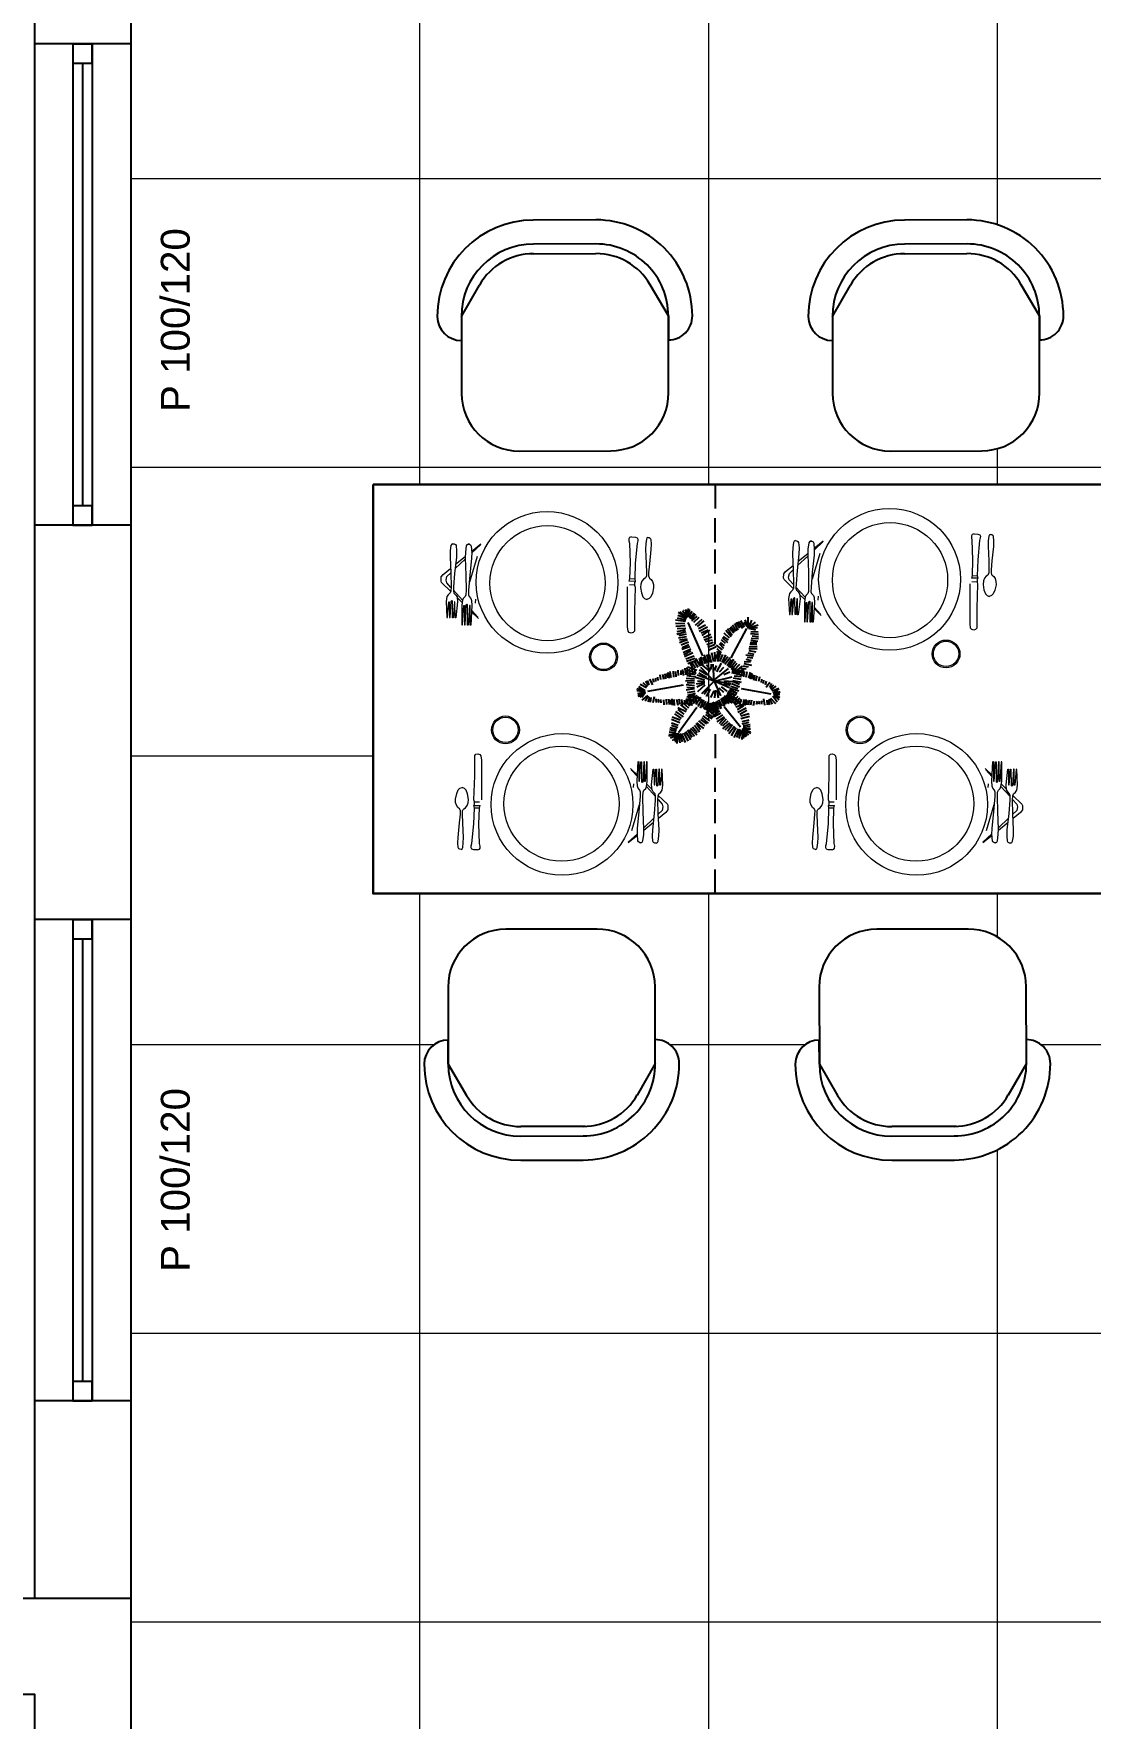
# Model space of a CAD drawing. Header units: millimetres. Extents: x 2497 to 4392, y 822 to 3100.
# Drawn here: x 3771.8 to 3991.3, y 1521.7 to 1871.9 of the extents above; entities that cross this region are included whole.
import ezdxf

# ---------------------------------------------------------------- set-up
doc = ezdxf.new("R2010")
doc.units = ezdxf.units.MM
doc.layers.add('6', color=6, linetype='Continuous')
doc.layers.add('LH', color=3, linetype='Continuous')
doc.styles.get("Standard").update_dxf_attribs({"font": 'arial.ttf'})

# ---------------------------------------------------------------- blocks, each defined once
blk = doc.blocks.new('A$C0CF827CB')
at = {"lineweight": 20}
for p, q in [((-5.12, 25), (-5.16, 23.69)), ((-4.96, 26.05), (-5.12, 25)), ((-4.82, 26.31), (-4.96, 26.05)), ((-4.55, 26.43), (-4.82, 26.31)), ((-4.55, 26.43), (-4.29, 26.42)), ((-4.29, 26.42), (-4.03, 26.28)), ((-4.03, 26.28), (-3.91, 26.02)), ((-3.91, 26.02), (-3.81, 24.96)), ((-3.81, 24.96), (-3.85, 23.65)), ((-1.98, 24.64), (-2.01, 23.46)), ((-1.81, 25.95), (-1.98, 24.64)), ((-1.67, 26.21), (-1.81, 25.95)), ((-1.4, 26.34), (-1.67, 26.21)), ((-1.14, 26.33), (-1.4, 26.34)), ((-1.4, 26.34), (-1.14, 26.33)), ((-1.14, 26.33), (-0.88, 26.19)), ((-0.88, 26.19), (-0.76, 25.92)), ((-0.76, 25.92), (-0.66, 24.6)), ((-0.66, 24.6), (-0.7, 23.42)), ((32.01, 27.45), (32, 27.05)), ((32, 27.05), (32.11, 26.52)), ((32.15, 27.7), (32.01, 27.45)), ((32.11, 26.52), (32.25, 22.44)), ((32.55, 27.82), (32.15, 27.7)), ((32.55, 27.82), (33.34, 27.8)), ((33.69, 26.47), (33.3, 22.41)), ((33.34, 27.8), (33.73, 27.66)), ((33.84, 27), (33.69, 26.47)), ((33.73, 27.66), (33.85, 27.39)), ((33.85, 27.39), (33.84, 27)), ((35.49, 26.38), (35.47, 25.26)), ((35.47, 25.26), (35.6, 22.26)), ((35.62, 27.35), (35.49, 26.38)), ((35.74, 27.62), (35.62, 27.35)), ((35.96, 27.72), (35.74, 27.62)), ((35.96, 27.72), (36.22, 27.71)), ((36.22, 27.71), (36.44, 27.6)), ((36.57, 25.23), (36.26, 22.24)), ((36.44, 27.6), (36.55, 27.33)), ((36.55, 27.33), (36.61, 26.34)), ((36.61, 26.34), (36.57, 25.23)), ((-5.16, 23.69), (-5, 20.27)), ((-3.85, 23.65), (-4.21, 20.24)), ((-2.01, 23.46), (-1.86, 19.91)), ((-0.7, 23.42), (-1.07, 19.88)), ((32.25, 22.44), (32.15, 19.16)), ((33.3, 22.41), (33.2, 19.13)), ((35.6, 22.26), (35.65, 20.4)), ((36.26, 22.24), (36.1, 20.38)), ((-5, 20.27), (-4.95, 17.5)), ((-4.21, 20.24), (-4.43, 17.49)), ((-1.86, 19.91), (-1.82, 16.75)), ((-1.07, 19.88), (-1.3, 16.74)), ((32.15, 19.16), (32.01, 18.64)), ((33.32, 18.6), (32.01, 18.64)), ((33.16, 17.81), (32.11, 17.85)), ((32.15, 19.16), (33.2, 19.13)), ((33.18, 18.34), (33.16, 17.81)), ((33.16, 17.81), (33.28, 17.42)), ((33.32, 18.6), (33.18, 18.34)), ((33.2, 19.13), (33.32, 18.6)), ((34.5, 18.05), (34.43, 17.34)), ((34.71, 18.63), (34.5, 18.05)), ((35.03, 19.06), (34.71, 18.63)), ((35.38, 19.29), (35.03, 19.06)), ((35.5, 19.41), (35.38, 19.29)), ((35.63, 19.74), (35.5, 19.41)), ((35.65, 20.4), (35.63, 19.74)), ((36.1, 20.38), (36.08, 19.73)), ((36.08, 19.73), (36.18, 19.39)), ((36.18, 19.39), (36.3, 19.27)), ((36.3, 19.27), (36.63, 19.01)), ((36.63, 19.01), (36.92, 18.56)), ((36.92, 18.56), (37.1, 17.97)), ((37.1, 17.97), (37.12, 17.26)), ((-5.81, 15.43), (-5.97, 14.38)), ((-5.97, 14.38), (-5.81, 11.09)), ((-5.53, 15.81), (-5.81, 15.43)), ((-5.68, 11.08), (-5.44, 14.36)), ((-5.13, 16.19), (-5.53, 15.81)), ((-5.44, 14.36), (-5.31, 14.36)), ((-5.31, 14.36), (-5.28, 11.07)), ((-5.15, 11.07), (-4.92, 14.48)), ((-4.98, 16.58), (-5.13, 16.19)), ((-4.95, 17.5), (-4.98, 16.58)), ((-4.92, 14.48), (-4.78, 14.61)), ((-4.65, 14.47), (-4.78, 14.61)), ((-4.62, 11.05), (-4.65, 14.47)), ((-4.26, 14.33), (-4.49, 11.05)), ((-4.43, 17.49), (-4.46, 16.57)), ((-4.46, 16.57), (-4.34, 16.17)), ((-4.34, 16.17), (-3.96, 15.76)), ((-4.13, 14.32), (-4.26, 14.33)), ((-4.1, 11.04), (-4.13, 14.32)), ((-3.61, 14.31), (-3.97, 11.03)), ((-3.96, 15.76), (-3.71, 15.36)), ((-3.71, 15.36), (-3.61, 14.31)), ((-2.54, 14.67), (-2.71, 13.62)), ((-2.4, 15.06), (-2.54, 14.67)), ((-1.99, 15.44), (-2.4, 15.06)), ((-1.85, 15.83), (-1.99, 15.44)), ((-1.82, 16.75), (-1.85, 15.83)), ((-1.3, 16.74), (-1.33, 15.82)), ((-1.33, 15.82), (-1.21, 15.42)), ((-1.21, 15.42), (-0.82, 15.01)), ((-0.82, 15.01), (-0.7, 14.61)), ((-0.7, 14.61), (-0.61, 13.56)), ((31.72, 9.18), (31.71, 17.46)), ((33.28, 17.42), (33.13, 12.42)), ((34.43, 17.34), (34.61, 16.19)), ((34.61, 16.19), (34.9, 15.41)), ((34.9, 15.41), (35.24, 15.05)), ((35.24, 15.05), (35.7, 14.84)), ((36.18, 15.02), (35.7, 14.84)), ((36.54, 15.36), (36.18, 15.02)), ((36.87, 16.12), (36.54, 15.36)), ((37.12, 17.26), (36.87, 16.12)), ((-5.81, 11.09), (-5.68, 11.08)), ((-5.28, 11.07), (-5.15, 11.07)), ((-4.49, 11.05), (-4.62, 11.05)), ((-3.97, 11.03), (-4.1, 11.04)), ((-2.71, 13.62), (-2.7, 9.55)), ((-2.57, 9.54), (-2.31, 13.61)), ((-2.31, 13.61), (-2.18, 13.61)), ((-2.18, 13.61), (-2.17, 9.53)), ((-2.04, 9.53), (-1.78, 13.73)), ((-1.78, 13.73), (-1.65, 13.85)), ((-1.52, 9.51), (-1.52, 13.72)), ((-1, 13.57), (-1.13, 13.58)), ((33.13, 12.42), (33.13, 8.22)), ((-2.7, 9.55), (-2.57, 9.54)), ((-2.17, 9.53), (-2.04, 9.53)), ((-1.39, 9.51), (-1.52, 9.51)), ((-0.86, 9.49), (-0.99, 9.5)), ((31.82, 8.26), (31.72, 9.18)), ((32.08, 7.99), (31.82, 8.26)), ((32.47, 7.84), (32.08, 7.99)), ((32.86, 7.96), (32.47, 7.84)), ((33.13, 8.22), (32.86, 7.96))]:
    blk.add_line(p, q, dxfattribs=at)
at = {"color": 255, "lineweight": 20}
for p, q in [((-1.52, 13.72), (-1.65, 13.85)), ((-1.13, 13.58), (-1.39, 9.51)), ((-0.99, 9.5), (-1, 13.57)), ((-0.61, 13.56), (-0.86, 9.49))]:
    blk.add_line(p, q, dxfattribs=at)
at = {"layer": '6', "color": 255, "lineweight": 20}
for p, q in [((-0.68, 24.84), (1.23, 26.39)), ((-0.67, 24.47), (1.23, 26.26)), ((-6.59, 20.05), (-5.05, 21.3)), ((-4.11, 21.24), (-2, 23.22)), ((-4.01, 22.14), (-2, 23.77)), ((0.49, 23.78), (-1.11, 18.42)), ((-7.02, 18.62), (-7, 19.54)), ((-6.9, 18.35), (-7.02, 18.62)), ((-7, 19.54), (-6.59, 20.05)), ((-5.01, 16.51), (-6.9, 18.35)), ((-5.97, 18.85), (-5.81, 19.63)), ((-5.85, 18.32), (-5.97, 18.85)), ((-4.96, 17.34), (-5.85, 18.32)), ((-5.81, 19.63), (-5.01, 20.39)), ((-2.54, 14.67), (-4.45, 16.77)), ((-2.62, 14.18), (-3.69, 15.23)), ((0.15, 14.87), (0.07, 14.07)), ((-1.52, 13.11), (-1.8, 13.39)), ((-1, 12.6), (-1.18, 12.78)), ((-1, 12.96), (-1.16, 13.14)), ((0.76, 10.89), (-0.68, 12.3)), ((0.64, 11.16), (-0.67, 12.59))]:
    blk.add_line(p, q, dxfattribs=at)
at = {"layer": '6', "lineweight": 20}
blk.add_line((-1.52, 13.54), (-1.73, 13.77), dxfattribs=at)
at = {"layer": '6', "color": 255, "lineweight": 20}
for centre, radius in [((14.99, 18.39), 14.73), ((15.09, 18.23), 11.97), ((26.73, 2.89), 2.89), ((26.73, 2.89), 2.63)]:
    blk.add_circle(centre, radius, dxfattribs=at)

msp = doc.modelspace()

# ---------------------------------------------------------------- linework, layer by layer
at = {"color": 6}
for p, q in [((3888.55, 1833.16), (3875.55, 1833.13)), ((3965.64, 1833.16), (3952.64, 1833.13)), ((3888.56, 1828.16), (3875.56, 1828.13)), ((3965.65, 1828.16), (3952.65, 1828.13)), ((3875.08, 1826.13), (3888.55, 1826.16)), ((3875.59, 1826.13), (3888.55, 1826.16)), ((3952.16, 1826.13), (3965.63, 1826.16)), ((3952.67, 1826.13), (3965.63, 1826.16)), ((3860.6, 1813.09), (3864.35, 1819.61)), ((3903.6, 1813.2), (3899.82, 1819.69)), ((3937.68, 1813.09), (3941.43, 1819.61)), ((3980.68, 1813.2), (3976.9, 1819.69)), ((3860.6, 1813.09), (3860.64, 1797.09)), ((3903.64, 1797.2), (3903.6, 1813.2)), ((3903.6, 1813.2), (3903.61, 1808.2)), ((3937.68, 1813.09), (3937.72, 1797.09)), ((3980.72, 1797.2), (3980.68, 1813.2)), ((3980.68, 1813.2), (3980.69, 1808.2)), ((3872.67, 1785.12), (3891.67, 1785.17)), ((3949.75, 1785.12), (3968.75, 1785.17)), ((3888.82, 1685.76), (3869.82, 1685.72)), ((3965.9, 1685.76), (3946.9, 1685.72)), ((3857.85, 1673.69), (3857.88, 1657.69)), ((3900.88, 1657.79), (3900.85, 1673.79)), ((3934.93, 1673.69), (3934.97, 1657.69)), ((3977.97, 1657.79), (3977.93, 1673.79)), ((3857.88, 1657.69), (3857.87, 1662.69)), ((3934.97, 1657.69), (3934.95, 1662.69)), ((3857.88, 1657.69), (3861.66, 1651.19)), ((3900.88, 1657.79), (3897.14, 1651.27)), ((3934.97, 1657.69), (3938.74, 1651.19)), ((3977.97, 1657.79), (3974.22, 1651.27)), ((3872.92, 1642.72), (3885.92, 1642.76)), ((3885.9, 1644.76), (3872.93, 1644.73)), ((3886.41, 1644.76), (3872.93, 1644.73)), ((3950, 1642.72), (3963, 1642.76)), ((3962.98, 1644.76), (3950.01, 1644.73)), ((3963.49, 1644.76), (3950.01, 1644.73)), ((3872.93, 1637.73), (3885.93, 1637.76)), ((3950.01, 1637.73), (3963.01, 1637.76))]:
    msp.add_line(p, q, dxfattribs=at)
at = {"color": 190}
for points in [[(2596.92, 2958.72), (3791.92, 2958.72), (3791.92, 1546.72)], [(3190.92, 2274.72), (3771.92, 2274.72), (3771.92, 1546.72)]]:
    msp.add_lwpolyline(points, dxfattribs=at)
at = {"color": 252, "lineweight": 0}
for points in [[(3851.92, 2048.54), (3851.92, 1778.14)], [(3911.92, 2048.54), (3911.92, 1778.14)], [(3971.92, 1995.51), (3971.92, 1832.16)], [(4391.92, 1841.72), (3791.92, 1841.72)], [(3971.92, 1785.6), (3971.92, 1778.14)], [(4391.92, 1781.72), (3791.92, 1781.72)], [(3911.92, 1747.66), (3911.92, 1729.27)], [(3842.28, 1721.72), (3791.92, 1721.72)], [(3851.92, 1693.14), (3851.92, 1422.75)], [(3911.92, 1693.14), (3911.92, 1422.75)], [(3971.92, 1693.14), (3971.92, 1684.16)], [(3854.93, 1661.72), (3791.92, 1661.72)], [(3932.01, 1661.72), (3903.97, 1661.72)], [(4200.15, 1661.72), (3981.05, 1661.72)], [(3971.92, 1639.87), (3971.92, 1476.91)], [(4391.92, 1601.72), (3791.92, 1601.72)], [(4391.92, 1541.72), (3791.92, 1541.72)]]:
    msp.add_lwpolyline(points, dxfattribs=at)
at = {"color": 6}
for points in [[(3791.92, 1869.72), (3771.92, 1869.72)], [(3913.36, 1778.14), (3913.36, 1773.14)], [(3791.92, 1769.72), (3771.92, 1769.72)], [(3913.27, 1771.14), (3913.27, 1766.14)], [(3913.27, 1764.66), (3913.27, 1759.66)], [(3913.27, 1757.32), (3913.27, 1752.32)], [(3913.27, 1750.03), (3913.27, 1745.03)], [(3913.36, 1726.26), (3913.36, 1721.26)], [(3913.27, 1719.25), (3913.27, 1714.25)], [(3913.27, 1712.78), (3913.27, 1707.78)], [(3913.27, 1705.44), (3913.27, 1700.44)], [(3913.27, 1698.14), (3913.27, 1693.14)], [(3791.92, 1687.72), (3771.92, 1687.72)], [(3791.92, 1587.72), (3771.92, 1587.72)]]:
    msp.add_lwpolyline(points, dxfattribs=at)
at = {"color": 96}
for points in [[(3779.92, 1869.72), (3779.92, 1769.72)], [(3779.92, 1869.72), (3783.92, 1869.72)], [(3783.92, 1869.72), (3783.92, 1769.72)], [(3779.92, 1865.72), (3783.92, 1865.72)], [(3781.92, 1865.72), (3781.92, 1773.72)], [(3779.92, 1687.72), (3779.92, 1587.72)], [(3779.92, 1687.72), (3783.92, 1687.72)], [(3783.92, 1687.72), (3783.92, 1587.72)], [(3779.92, 1683.72), (3783.92, 1683.72)], [(3781.92, 1683.72), (3781.92, 1591.72)], [(3771.92, 1241.72), (2616.92, 1241.72), (2616.92, 1526.72), (3771.92, 1526.72), (3771.92, 1241.72)]]:
    msp.add_lwpolyline(points, dxfattribs=at)
for points in [[(3779.92, 1869.72), (3779.92, 1865.72), (3783.92, 1865.72), (3783.92, 1869.72)], [(3779.92, 1773.72), (3779.92, 1769.72), (3783.92, 1769.72), (3783.92, 1773.72)], [(3779.92, 1687.72), (3779.92, 1683.72), (3783.92, 1683.72), (3783.92, 1687.72)], [(3779.92, 1591.72), (3779.92, 1587.72), (3783.92, 1587.72), (3783.92, 1591.72)], [(3791.92, 1221.72), (2596.92, 1221.72), (2596.92, 1546.72), (3791.92, 1546.72)]]:
    msp.add_lwpolyline(points, close=True, dxfattribs=at)
at = {"color": 6, "lineweight": 30}
msp.add_lwpolyline([(3842.28, 1778.14), (3842.28, 1693.14), (3997.28, 1693.14), (3997.28, 1778.14)], close=True, dxfattribs=at)
at = {"color": 6}
for centre, radius, start, end in [((3875.6, 1813.13), 20, 90.1346, 180.1346), ((3888.6, 1813.16), 20, 0.1346, 90.1346), ((3952.68, 1813.13), 20, 90.1346, 180.1346), ((3965.68, 1813.16), 20, 0.1346, 90.1346), ((3875.6, 1813.13), 15, 90.1346, 180.1346), ((3888.6, 1813.16), 15, 0.1346, 90.1346), ((3952.68, 1813.13), 15, 90.1346, 180.1346), ((3965.68, 1813.16), 15, 0.1346, 90.1346), ((3875.62, 1813.13), 13, 90.1346, 150.0978), ((3888.58, 1813.16), 13, 30.1714, 90.1346), ((3952.7, 1813.13), 13, 90.1346, 150.0978), ((3965.67, 1813.16), 13, 30.1714, 90.1346), ((3860.6, 1813.09), 5, 180.1346, 270.1346), ((3903.6, 1813.2), 5, 270.1346, 0.1346), ((3937.68, 1813.09), 5, 180.1346, 270.1346), ((3980.68, 1813.2), 5, 270.1346, 0.1346), ((3872.64, 1797.12), 12, 180.1346, 270.1346), ((3891.64, 1797.17), 12, 270.1346, 0.1346), ((3949.72, 1797.12), 12, 180.1346, 270.1346), ((3968.72, 1797.17), 12, 270.1346, 0.1346), ((3869.85, 1673.72), 12, 90.1346, 180.1346), ((3888.85, 1673.76), 12, 0.1346, 90.1346), ((3946.93, 1673.72), 12, 90.1346, 180.1346), ((3965.93, 1673.76), 12, 0.1346, 90.1346), ((3857.88, 1657.69), 5, 90.1346, 180.1346), ((3900.88, 1657.79), 5, 0.1346, 90.1346), ((3934.97, 1657.69), 5, 90.1346, 180.1346), ((3977.97, 1657.79), 5, 0.1346, 90.1346), ((3872.88, 1657.72), 20, 180.1346, 270.1346), ((3872.88, 1657.72), 15, 180.1346, 270.1346), ((3885.88, 1657.76), 15, 270.1346, 0.1346), ((3885.88, 1657.76), 20, 270.1346, 0.1346), ((3949.97, 1657.72), 20, 180.1346, 270.1346), ((3949.97, 1657.72), 15, 180.1346, 270.1346), ((3962.97, 1657.76), 15, 270.1346, 0.1346), ((3962.97, 1657.76), 20, 270.1346, 0.1346), ((3872.9, 1657.72), 13, 210.1714, 270.1346), ((3885.87, 1657.76), 13, 270.1346, 330.0978), ((3949.98, 1657.72), 13, 210.1714, 270.1346), ((3962.95, 1657.76), 13, 270.1346, 330.0978)]:
    msp.add_arc(centre, radius, start, end, dxfattribs=at)
at = {"layer": 'LH', "color": 3}
for p, q in [((3907.28, 1750.33), (3905.55, 1750.91)), ((3907.54, 1750.4), (3905.72, 1751.54)), ((3907.51, 1750.47), (3906.04, 1751.68)), ((3907.33, 1750.93), (3906.56, 1751.9)), ((3906.89, 1752.03), (3906.82, 1752)), ((3907.26, 1751.11), (3907.32, 1752.18)), ((3907.37, 1750.82), (3907.88, 1752.36)), ((3907.52, 1750.62), (3908.08, 1752.17)), ((3907.77, 1750.68), (3908.57, 1751.83)), ((3908.02, 1750.39), (3908.94, 1751.48)), ((3908.32, 1750.16), (3909.25, 1751.25)), ((3908.51, 1749.82), (3909.56, 1750.79)), ((3907.15, 1749.7), (3905.12, 1749.93)), ((3907.03, 1749.18), (3905.12, 1749.3)), ((3907.09, 1748.78), (3905.18, 1748.67)), ((3907.09, 1747.86), (3905.37, 1747.57)), ((3907.22, 1747.52), (3905.37, 1747)), ((3907.22, 1748.26), (3905.43, 1748.15)), ((3907.28, 1749.99), (3905.49, 1750.39)), ((3910.78, 1742.52), (3907.74, 1749.47)), ((3908.88, 1749.53), (3909.99, 1750.56)), ((3909.25, 1748.95), (3910.66, 1750.16)), ((3909.68, 1748.67), (3911.04, 1749.82)), ((3909.86, 1748.26), (3911.34, 1749.01)), ((3909.99, 1747.69), (3911.71, 1748.61)), ((3910.42, 1747.34), (3911.84, 1747.98)), ((3910.66, 1746.77), (3912.2, 1747.86)), ((3916.33, 1746.25), (3915.22, 1747.23)), ((3916.64, 1746.48), (3915.53, 1747.8)), ((3916.89, 1746.77), (3915.9, 1748.15)), ((3917.2, 1747.23), (3916.27, 1748.32)), ((3917.44, 1747.52), (3916.58, 1748.61)), ((3916.63, 1742.14), (3919.92, 1748.2)), ((3917.75, 1747.69), (3916.95, 1748.95)), ((3918.12, 1747.92), (3917.38, 1749.24)), ((3918.43, 1748.32), (3917.75, 1749.47)), ((3919.04, 1748.26), (3918.18, 1749.64)), ((3919.41, 1748.49), (3918.67, 1749.82)), ((3920.27, 1748.3), (3919.29, 1749.47)), ((3920.27, 1748.3), (3919.54, 1750.05)), ((3920.27, 1748.3), (3920.16, 1750.62)), ((3920.27, 1748.3), (3921.68, 1749.52)), ((3920.27, 1748.3), (3922.28, 1748.99)), ((3920.27, 1748.3), (3922.11, 1748.42)), ((3920.27, 1748.3), (3921.69, 1747.95)), ((3920.29, 1748.28), (3920.97, 1749.97)), ((3920.7, 1747.21), (3922.32, 1747.02)), ((3920.75, 1747.64), (3922.27, 1747.54)), ((3907.4, 1746.48), (3905.68, 1746.25)), ((3907.28, 1747.06), (3905.8, 1746.71)), ((3905.92, 1745.85), (3907.52, 1746.08)), ((3907.59, 1745.91), (3905.92, 1745.22)), ((3907.77, 1745.39), (3906.29, 1744.76)), ((3908.08, 1744.41), (3906.42, 1743.84)), ((3907.83, 1744.87), (3906.48, 1744.18)), ((3906.66, 1743.26), (3908.26, 1744.01)), ((3910.91, 1746.37), (3912.45, 1747.06)), ((3911.04, 1745.91), (3912.64, 1746.48)), ((3911.34, 1745.56), (3912.76, 1745.91)), ((3911.59, 1744.93), (3912.94, 1745.39)), ((3911.77, 1744.35), (3913.31, 1744.99)), ((3911.96, 1743.72), (3913.5, 1744.47)), ((3914.85, 1743.78), (3913.62, 1744.76)), ((3914.67, 1743.2), (3913.75, 1744.01)), ((3915.16, 1744.07), (3914.24, 1745.04)), ((3915.29, 1744.64), (3914.42, 1745.33)), ((3915.47, 1745.1), (3914.61, 1745.91)), ((3915.96, 1745.22), (3914.85, 1746.31)), ((3916.09, 1745.79), (3915.04, 1746.6)), ((3920.3, 1744.05), (3922.02, 1744.01)), ((3920.37, 1744.43), (3922.06, 1744.52)), ((3920.54, 1744.95), (3921.97, 1744.91)), ((3920.61, 1745.33), (3922, 1745.33)), ((3920.74, 1745.8), (3922.22, 1745.61)), ((3920.79, 1746.23), (3922.3, 1746.12)), ((3921.02, 1746.68), (3922.35, 1746.56)), ((3908.26, 1743.49), (3906.85, 1742.74)), ((3908.69, 1743.15), (3906.97, 1742.34)), ((3908.94, 1742.51), (3907.22, 1741.88)), ((3909.19, 1742), (3907.4, 1741.36)), ((3909.51, 1739.5), (3907.58, 1740.2)), ((3909.43, 1741.59), (3907.65, 1740.9)), ((3908.84, 1739.71), (3908.04, 1741.28)), ((3909.26, 1740.02), (3908.39, 1741.26)), ((3909.77, 1740.15), (3908.94, 1741.53)), ((3910.26, 1740.4), (3909.34, 1741.96)), ((3909.97, 1742.04), (3910.42, 1740.49)), ((3910.8, 1740.66), (3910.33, 1742.34)), ((3912.26, 1739.3), (3910.7, 1740.63)), ((3911.35, 1740.87), (3910.81, 1742.28)), ((3911.8, 1740.99), (3911.03, 1742.75)), ((3912.33, 1739.52), (3911.53, 1740.68)), ((3912.12, 1741.16), (3911.6, 1742.83)), ((3912.54, 1741.09), (3912.18, 1742.85)), ((3912.51, 1739.76), (3912.58, 1740.85)), ((3913.03, 1741.29), (3912.66, 1743.16)), ((3913.13, 1737.28), (3912.94, 1740.85)), ((3913.25, 1739.52), (3913.62, 1740.56)), ((3913.42, 1741.4), (3913.28, 1743.31)), ((3913.43, 1741.88), (3914.23, 1743.44)), ((3914.11, 1741.88), (3913.5, 1742.69)), ((3914.48, 1742.69), (3913.68, 1743.43)), ((3914.3, 1742.23), (3913.68, 1742.92)), ((3913.68, 1739.24), (3914.67, 1741.02)), ((3913.95, 1741.35), (3913.9, 1743.4)), ((3913.92, 1741.71), (3914.42, 1743.15)), ((3914.24, 1739.24), (3915.1, 1740.21)), ((3914.32, 1741.38), (3914.95, 1742.86)), ((3914.81, 1741.14), (3915.54, 1742.78)), ((3915.98, 1742.33), (3914.98, 1741.05)), ((3915.35, 1740.85), (3916.43, 1742.21)), ((3915.83, 1740.52), (3916.66, 1741.79)), ((3916.2, 1740.23), (3917.17, 1741.88)), ((3916.52, 1740.06), (3917.57, 1741.46)), ((3916.71, 1739.69), (3917.92, 1741)), ((3916.92, 1738.85), (3917.2, 1740.38)), ((3917.16, 1739.4), (3918.46, 1740.8)), ((3917.48, 1739.15), (3918.94, 1740.39)), ((3918.97, 1740.47), (3920.17, 1740.25)), ((3919.3, 1740.97), (3920.84, 1740.62)), ((3919.33, 1741.39), (3920.68, 1741.28)), ((3919.71, 1741.85), (3920.78, 1741.6)), ((3919.73, 1742.74), (3921.28, 1742.55)), ((3919.95, 1742.28), (3921.12, 1742.11)), ((3920.11, 1743.19), (3921.39, 1742.87)), ((3920.31, 1743.67), (3921.77, 1743.41)), ((3899.27, 1736.13), (3898.34, 1736.94)), ((3899.45, 1736.36), (3898.84, 1737.22)), ((3899.64, 1736.53), (3899.27, 1737.4)), ((3900.38, 1736.53), (3899.76, 1737.69)), ((3900.56, 1737), (3900.44, 1737.8)), ((3900.99, 1737.22), (3900.99, 1737.91)), ((3901.49, 1737.4), (3901.42, 1738.09)), ((3902.04, 1737.63), (3901.92, 1738.6)), ((3902.66, 1737.63), (3902.47, 1738.66)), ((3903.09, 1737.74), (3902.97, 1738.83)), ((3903.52, 1737.97), (3903.33, 1738.89)), ((3903.83, 1737.86), (3903.58, 1739.12)), ((3904.2, 1738.03), (3903.95, 1739.3)), ((3904.75, 1738.14), (3904.69, 1739.35)), ((3905.24, 1738.2), (3905.18, 1739.3)), ((3905.74, 1738.43), (3905.61, 1739.58)), ((3906.29, 1738.6), (3906.23, 1739.52)), ((3906.78, 1738.49), (3906.6, 1739.7)), ((3907.22, 1738.6), (3907.09, 1739.99)), ((3909.06, 1737.36), (3907.15, 1737.29)), ((3909.02, 1737.73), (3907.28, 1737.85)), ((3909.24, 1738.62), (3907.35, 1738.95)), ((3909.27, 1739.03), (3907.44, 1739.58)), ((3909.24, 1738.09), (3907.47, 1738.39)), ((3909.02, 1736.9), (3907.5, 1736.91)), ((3907.65, 1738.6), (3907.52, 1740.16)), ((3908.14, 1738.55), (3908.02, 1739.81)), ((3908.75, 1738.66), (3908.51, 1740.16)), ((3909.25, 1738.83), (3909.19, 1739.58)), ((3911.09, 1737.46), (3909.27, 1738.05)), ((3911.1, 1737), (3909.37, 1736.65)), ((3911.1, 1736.77), (3909.49, 1736.02)), ((3913.13, 1737.28), (3909.59, 1738.53)), ((3911.16, 1737.17), (3909.68, 1737.28)), ((3911.51, 1738.08), (3909.96, 1738.98)), ((3911.69, 1738.57), (3910.04, 1739.54)), ((3913.13, 1737.28), (3910.35, 1740.1)), ((3913.13, 1737.28), (3910.48, 1734.67)), ((3913.13, 1737.28), (3914.42, 1734.24)), ((3916.67, 1736.76), (3913.13, 1737.28)), ((3916.31, 1735.89), (3913.13, 1737.28)), ((3913.19, 1737.57), (3916.09, 1739.93)), ((3913.19, 1737.28), (3916.89, 1738.2)), ((3915.1, 1738.66), (3916.39, 1739.24)), ((3917.06, 1737.12), (3915.1, 1737.28)), ((3916.5, 1736.39), (3915.1, 1736.71)), ((3916.79, 1736.83), (3918.36, 1736.09)), ((3918.37, 1736.56), (3916.9, 1737.23)), ((3916.94, 1737.41), (3918.71, 1737.09)), ((3917.07, 1737.95), (3918.65, 1737.68)), ((3917.29, 1738.42), (3918.81, 1738.26)), ((3917.34, 1738.94), (3919.05, 1738.52)), ((3917.35, 1738.8), (3917.62, 1740.16)), ((3917.75, 1738.69), (3919.38, 1739.93)), ((3917.77, 1738.64), (3918.08, 1739.82)), ((3918.27, 1738.71), (3918.42, 1739.61)), ((3918.28, 1739.21), (3919.3, 1739.23)), ((3918.44, 1739.57), (3919.36, 1739.52)), ((3918.68, 1740), (3919.76, 1739.84)), ((3918.8, 1738.48), (3919.04, 1739.61)), ((3919.27, 1738.2), (3919.44, 1739.28)), ((3919.75, 1738.09), (3919.94, 1739.28)), ((3920.29, 1737.91), (3920.67, 1739.15)), ((3920.64, 1737.71), (3921.02, 1738.94)), ((3920.96, 1737.79), (3921.24, 1738.68)), ((3921.36, 1737.51), (3921.6, 1738.59)), ((3921.78, 1737.35), (3922.07, 1738.36)), ((3922.39, 1737.29), (3922.62, 1738.25)), ((3922.92, 1737), (3923.05, 1737.68)), ((3923.39, 1736.78), (3923.46, 1737.47)), ((3923.8, 1736.51), (3924, 1737.29)), ((3923.93, 1736.03), (3924.66, 1737.11)), ((3924.67, 1735.95), (3925.13, 1736.77)), ((3898.76, 1735.05), (3897.06, 1735.72)), ((3898.76, 1735.05), (3897.08, 1735.3)), ((3897.26, 1734.72), (3898.76, 1735.05)), ((3898.76, 1735.05), (3897.29, 1734.11)), ((3898.76, 1735.05), (3897.3, 1735.61)), ((3897.33, 1734.38), (3898.76, 1735.05)), ((3898.78, 1735.27), (3897.48, 1736.13)), ((3898.76, 1735.05), (3897.55, 1734.35)), ((3898.76, 1735.05), (3897.68, 1733.88)), ((3899.08, 1735.9), (3897.73, 1736.59)), ((3898.78, 1734.87), (3898.1, 1733.89)), ((3899.27, 1734.34), (3898.12, 1733.35)), ((3899.51, 1734.16), (3898.8, 1733.16)), ((3906.69, 1736.46), (3899.24, 1735.11)), ((3899.74, 1733.98), (3899.35, 1733)), ((3899.96, 1733.86), (3899.81, 1732.93)), ((3900.68, 1734.04), (3900.36, 1732.77)), ((3900.97, 1733.63), (3901.04, 1732.82)), ((3901.44, 1733.52), (3901.61, 1732.85)), ((3901.96, 1733.47), (3902.07, 1732.78)), ((3902.56, 1733.38), (3902.67, 1732.4)), ((3903.16, 1733.52), (3903.22, 1732.47)), ((3903.6, 1733.51), (3903.74, 1732.42)), ((3904.08, 1733.39), (3904.12, 1732.46)), ((3904.35, 1733.58), (3904.41, 1732.29)), ((3904.75, 1733.5), (3904.81, 1732.21)), ((3905.31, 1733.52), (3905.54, 1732.33)), ((3905.81, 1733.58), (3906.01, 1732.51)), ((3906.34, 1733.48), (3906.49, 1732.33)), ((3906.92, 1733.44), (3907.08, 1732.54)), ((3909, 1736.31), (3907.27, 1736.49)), ((3909.05, 1735.71), (3907.27, 1735.43)), ((3907.37, 1733.67), (3907.48, 1732.46)), ((3907.42, 1736.04), (3909.03, 1735.89)), ((3909.18, 1734.14), (3907.43, 1733.97)), ((3908.47, 1732.6), (3907.43, 1733.58)), ((3909.11, 1735.16), (3907.53, 1734.89)), ((3909.05, 1734.65), (3907.57, 1734.29)), ((3908.89, 1733.03), (3907.61, 1734.09)), ((3909.19, 1734.72), (3907.73, 1733.28)), ((3907.82, 1733.66), (3908.03, 1732.29)), ((3909.36, 1733.49), (3907.98, 1734.5)), ((3909.51, 1734.3), (3908.23, 1732.89)), ((3908.23, 1733.77), (3908.49, 1732.23)), ((3908.7, 1733.94), (3908.88, 1732.68)), ((3909.87, 1734.1), (3908.76, 1732.54)), ((3909.32, 1733.98), (3909.44, 1732.47)), ((3910.35, 1733.87), (3909.32, 1732.41)), ((3911.16, 1736.42), (3909.68, 1735.1)), ((3910.58, 1733.52), (3909.73, 1732)), ((3909.84, 1733.93), (3909.96, 1733.19)), ((3910.93, 1733.4), (3910.18, 1731.64)), ((3912.07, 1736), (3911.04, 1734.54)), ((3912.31, 1735.65), (3911.45, 1734.13)), ((3913.05, 1735.29), (3912.39, 1733.92)), ((3913.31, 1735.44), (3913.19, 1733.83)), ((3913.57, 1733.22), (3914.58, 1731.59)), ((3913.68, 1735.44), (3913.93, 1733.83)), ((3913.99, 1733.41), (3914.73, 1732.08)), ((3914.11, 1735.9), (3915.04, 1734.98)), ((3914.51, 1733.68), (3915.21, 1732.09)), ((3914.55, 1736.08), (3915.78, 1735.21)), ((3915.53, 1732.44), (3914.86, 1733.91)), ((3915.01, 1734.02), (3916.14, 1732.62)), ((3915.38, 1734.32), (3915.07, 1733.09)), ((3915.25, 1733.99), (3916.84, 1732.69)), ((3915.83, 1734.1), (3915.42, 1732.6)), ((3915.46, 1734.34), (3916.47, 1733.1)), ((3915.64, 1734.36), (3917.18, 1733.23)), ((3915.8, 1734.73), (3917.47, 1733.79)), ((3915.82, 1734.7), (3917.3, 1735.56)), ((3916.23, 1733.95), (3915.88, 1732.61)), ((3915.93, 1734.55), (3916.98, 1733.44)), ((3915.98, 1735.23), (3917.54, 1734.36)), ((3916.25, 1734.2), (3917.63, 1735.12)), ((3916.3, 1735.5), (3917.91, 1734.81)), ((3916.31, 1734.91), (3917.32, 1733.48)), ((3916.38, 1735.86), (3918.22, 1735.29)), ((3916.68, 1733.91), (3916.44, 1732.71)), ((3916.58, 1736.28), (3918.01, 1735.77)), ((3916.62, 1733.72), (3917.76, 1734.59)), ((3917.1, 1733.64), (3916.85, 1732.75)), ((3917.01, 1733.16), (3918.08, 1734.15)), ((3917.12, 1732.72), (3918.49, 1733.73)), ((3917.68, 1733.61), (3917.41, 1732.49)), ((3917.44, 1732.36), (3918.87, 1733.25)), ((3918.23, 1733.66), (3917.91, 1732.61)), ((3918.71, 1733.55), (3918.36, 1732.39)), ((3918.72, 1735.78), (3924.89, 1734.66)), ((3919.27, 1733.47), (3919.07, 1732.19)), ((3919.67, 1733.5), (3919.48, 1732.23)), ((3919.93, 1733.29), (3919.79, 1732.36)), ((3920.41, 1733.36), (3920.15, 1732.29)), ((3920.85, 1733.32), (3920.68, 1732.29)), ((3923.04, 1733.21), (3922.88, 1732.41)), ((3923.37, 1733.58), (3923.56, 1732.29)), ((3924.06, 1733.33), (3924.12, 1732.39)), ((3924.3, 1733.42), (3924.58, 1732.4)), ((3924.55, 1733.58), (3925.14, 1732.51)), ((3924.8, 1733.73), (3925.84, 1732.62)), ((3924.83, 1735.76), (3925.54, 1736.55)), ((3924.99, 1735.51), (3926, 1736.22)), ((3925.15, 1735.26), (3926.57, 1735.81)), ((3925.3, 1734.22), (3926.23, 1732.97)), ((3925.35, 1734.77), (3926.64, 1735.66)), ((3925.48, 1734.42), (3926.41, 1735.29)), ((3925.48, 1734.42), (3926.81, 1735.16)), ((3925.48, 1734.42), (3926.77, 1734.67)), ((3925.51, 1734.33), (3926.69, 1734.2)), ((3926.76, 1733.8), (3925.51, 1734.33)), ((3925.68, 1734.22), (3926.58, 1733.41)), ((3906.06, 1729.16), (3904.41, 1729.82)), ((3906.33, 1729.51), (3904.98, 1730.47)), ((3906.78, 1729.89), (3905.16, 1730.98)), ((3907.28, 1730.92), (3905.59, 1731.77)), ((3906.88, 1730.43), (3905.66, 1731.39)), ((3909.5, 1731.82), (3905.73, 1726.58)), ((3907.52, 1731.32), (3906.19, 1732.36)), ((3907.87, 1731.65), (3906.61, 1732.8)), ((3908.03, 1732.08), (3907.06, 1733.17)), ((3910.57, 1729.74), (3911.86, 1728.54)), ((3911.33, 1733.16), (3910.67, 1731.8)), ((3912.25, 1729.02), (3910.84, 1730.09)), ((3911.85, 1732.9), (3910.95, 1731.41)), ((3911.3, 1730.33), (3912.62, 1729.43)), ((3911.4, 1730.87), (3912.92, 1729.73)), ((3911.42, 1731.35), (3912.24, 1732.74)), ((3911.49, 1732.55), (3911.83, 1730.53)), ((3913.14, 1732.87), (3911.65, 1731.79)), ((3911.84, 1731.39), (3913.21, 1730.16)), ((3913.53, 1732.31), (3911.9, 1731.33)), ((3912.42, 1732.68), (3911.91, 1730.96)), ((3912.02, 1732.57), (3912.44, 1730.71)), ((3913.57, 1731.76), (3912.16, 1731)), ((3912.19, 1731.85), (3913.58, 1730.56)), ((3912.39, 1732.75), (3913.03, 1730.94)), ((3912.43, 1732.25), (3913.87, 1731)), ((3912.49, 1730.56), (3914, 1731.47)), ((3912.93, 1732.5), (3912.5, 1730.96)), ((3914.24, 1731.09), (3912.83, 1730.03)), ((3912.85, 1733.01), (3913.46, 1731.33)), ((3913.38, 1732.23), (3913.07, 1730.74)), ((3914.48, 1730.63), (3913.15, 1729.89)), ((3913.27, 1733), (3914.03, 1731.43)), ((3913.89, 1732.13), (3913.3, 1730.48)), ((3914.87, 1730.29), (3913.53, 1729.42)), ((3915.2, 1729.85), (3913.7, 1728.85)), ((3914.23, 1728.5), (3915.31, 1729.7)), ((3915.19, 1732.04), (3918.56, 1727.78)), ((3917.63, 1731.93), (3919.4, 1732.6)), ((3917.97, 1731.4), (3919.29, 1732.23)), ((3918.02, 1730.85), (3919.75, 1731.77)), ((3918.43, 1730.43), (3919.87, 1731.24)), ((3918.66, 1730.05), (3920.37, 1730.54)), ((3918.66, 1729.54), (3920.45, 1730.04)), ((3921.43, 1733.11), (3921.22, 1732.15)), ((3922.03, 1733.14), (3921.86, 1732.47)), ((3922.56, 1733.14), (3922.32, 1732.49)), ((3905.34, 1726.34), (3903.71, 1726.1)), ((3905.18, 1726.53), (3903.79, 1726.7)), ((3905.32, 1726.88), (3903.92, 1727.19)), ((3905.38, 1727.26), (3903.98, 1727.57)), ((3905.67, 1728.05), (3904.24, 1728.54)), ((3905.59, 1727.59), (3904.24, 1728.06)), ((3906.01, 1728.64), (3904.28, 1729.33)), ((3905.49, 1726.4), (3905.1, 1724.53)), ((3905.54, 1726.46), (3905.38, 1724.32)), ((3905.71, 1726.26), (3906.01, 1724.46)), ((3906.02, 1726.42), (3906.5, 1724.65)), ((3906.33, 1726.44), (3907.08, 1724.54)), ((3906.85, 1726.58), (3907.64, 1724.84)), ((3907.17, 1726.82), (3908.17, 1725.19)), ((3907.57, 1727.17), (3908.51, 1725.65)), ((3907.98, 1727.25), (3909.05, 1725.86)), ((3908.23, 1727.52), (3909.55, 1726.13)), ((3908.61, 1727.79), (3909.61, 1726.65)), ((3909.06, 1728.17), (3910.07, 1726.75)), ((3910.31, 1727.16), (3909.36, 1728.47)), ((3909.48, 1728.6), (3910.87, 1727.45)), ((3909.85, 1729.01), (3911.1, 1728)), ((3910.28, 1729.3), (3911.53, 1728.43)), ((3915.58, 1729.38), (3914.42, 1728.07)), ((3916.33, 1728.65), (3914.87, 1727.4)), ((3915.99, 1728.96), (3914.88, 1727.92)), ((3916.55, 1728.35), (3915.35, 1727.08)), ((3916.95, 1728.23), (3915.86, 1726.81)), ((3917.31, 1727.84), (3916.16, 1726.32)), ((3917.61, 1727.57), (3916.65, 1725.92)), ((3918.11, 1727.38), (3917.17, 1725.56)), ((3918.42, 1727.32), (3917.76, 1725.61)), ((3918.71, 1727.13), (3918.22, 1725.38)), ((3918.97, 1727.36), (3918.84, 1725.17)), ((3918.93, 1728.91), (3920.41, 1729.25)), ((3918.96, 1728.44), (3920.36, 1728.77)), ((3918.97, 1727.36), (3920.67, 1727.37)), ((3918.97, 1727.36), (3919.84, 1725.82)), ((3918.97, 1727.36), (3919.61, 1725.66)), ((3918.97, 1727.36), (3919.14, 1725.35)), ((3918.97, 1727.36), (3920.26, 1726.13)), ((3918.97, 1727.36), (3920.72, 1726.5)), ((3918.97, 1727.36), (3920.68, 1726.77)), ((3919.15, 1728.1), (3920.57, 1728.25)), ((3919.17, 1727.71), (3920.59, 1727.87)), ((3905.24, 1726.11), (3903.64, 1725.84)), ((3905.04, 1725.88), (3904.06, 1725.43)), ((3904.39, 1725.12), (3904.45, 1725.07)), ((3905.17, 1726.02), (3904.67, 1724.89))]:
    msp.add_line(p, q, dxfattribs=at)

# ---------------------------------------------------------------- block references
at = {"color": 6}
for p in [(3863.41, 1739.43), (3934.56, 1740.06)]:
    msp.add_blockref('A$C0CF827CB', p, dxfattribs=at)
at = {"color": 6, "rotation": 180}
for p in [(3896.5, 1730.05), (3970.16, 1730.05)]:
    msp.add_blockref('A$C0CF827CB', p, dxfattribs=at)

# ---------------------------------------------------------------- texts
at = {"color": 5, "char_height": 6, "attachment_point": 7, "rotation": 90}
for insert in [(3804.26, 1793.23), (3804.26, 1614.51)]:
    msp.add_mtext_dynamic_manual_height_columns('P 100/120', width=50.2571, gutter_width=12.5, heights=[0], dxfattribs=dict(at, insert=insert))

doc.saveas('drawing.dxf')
